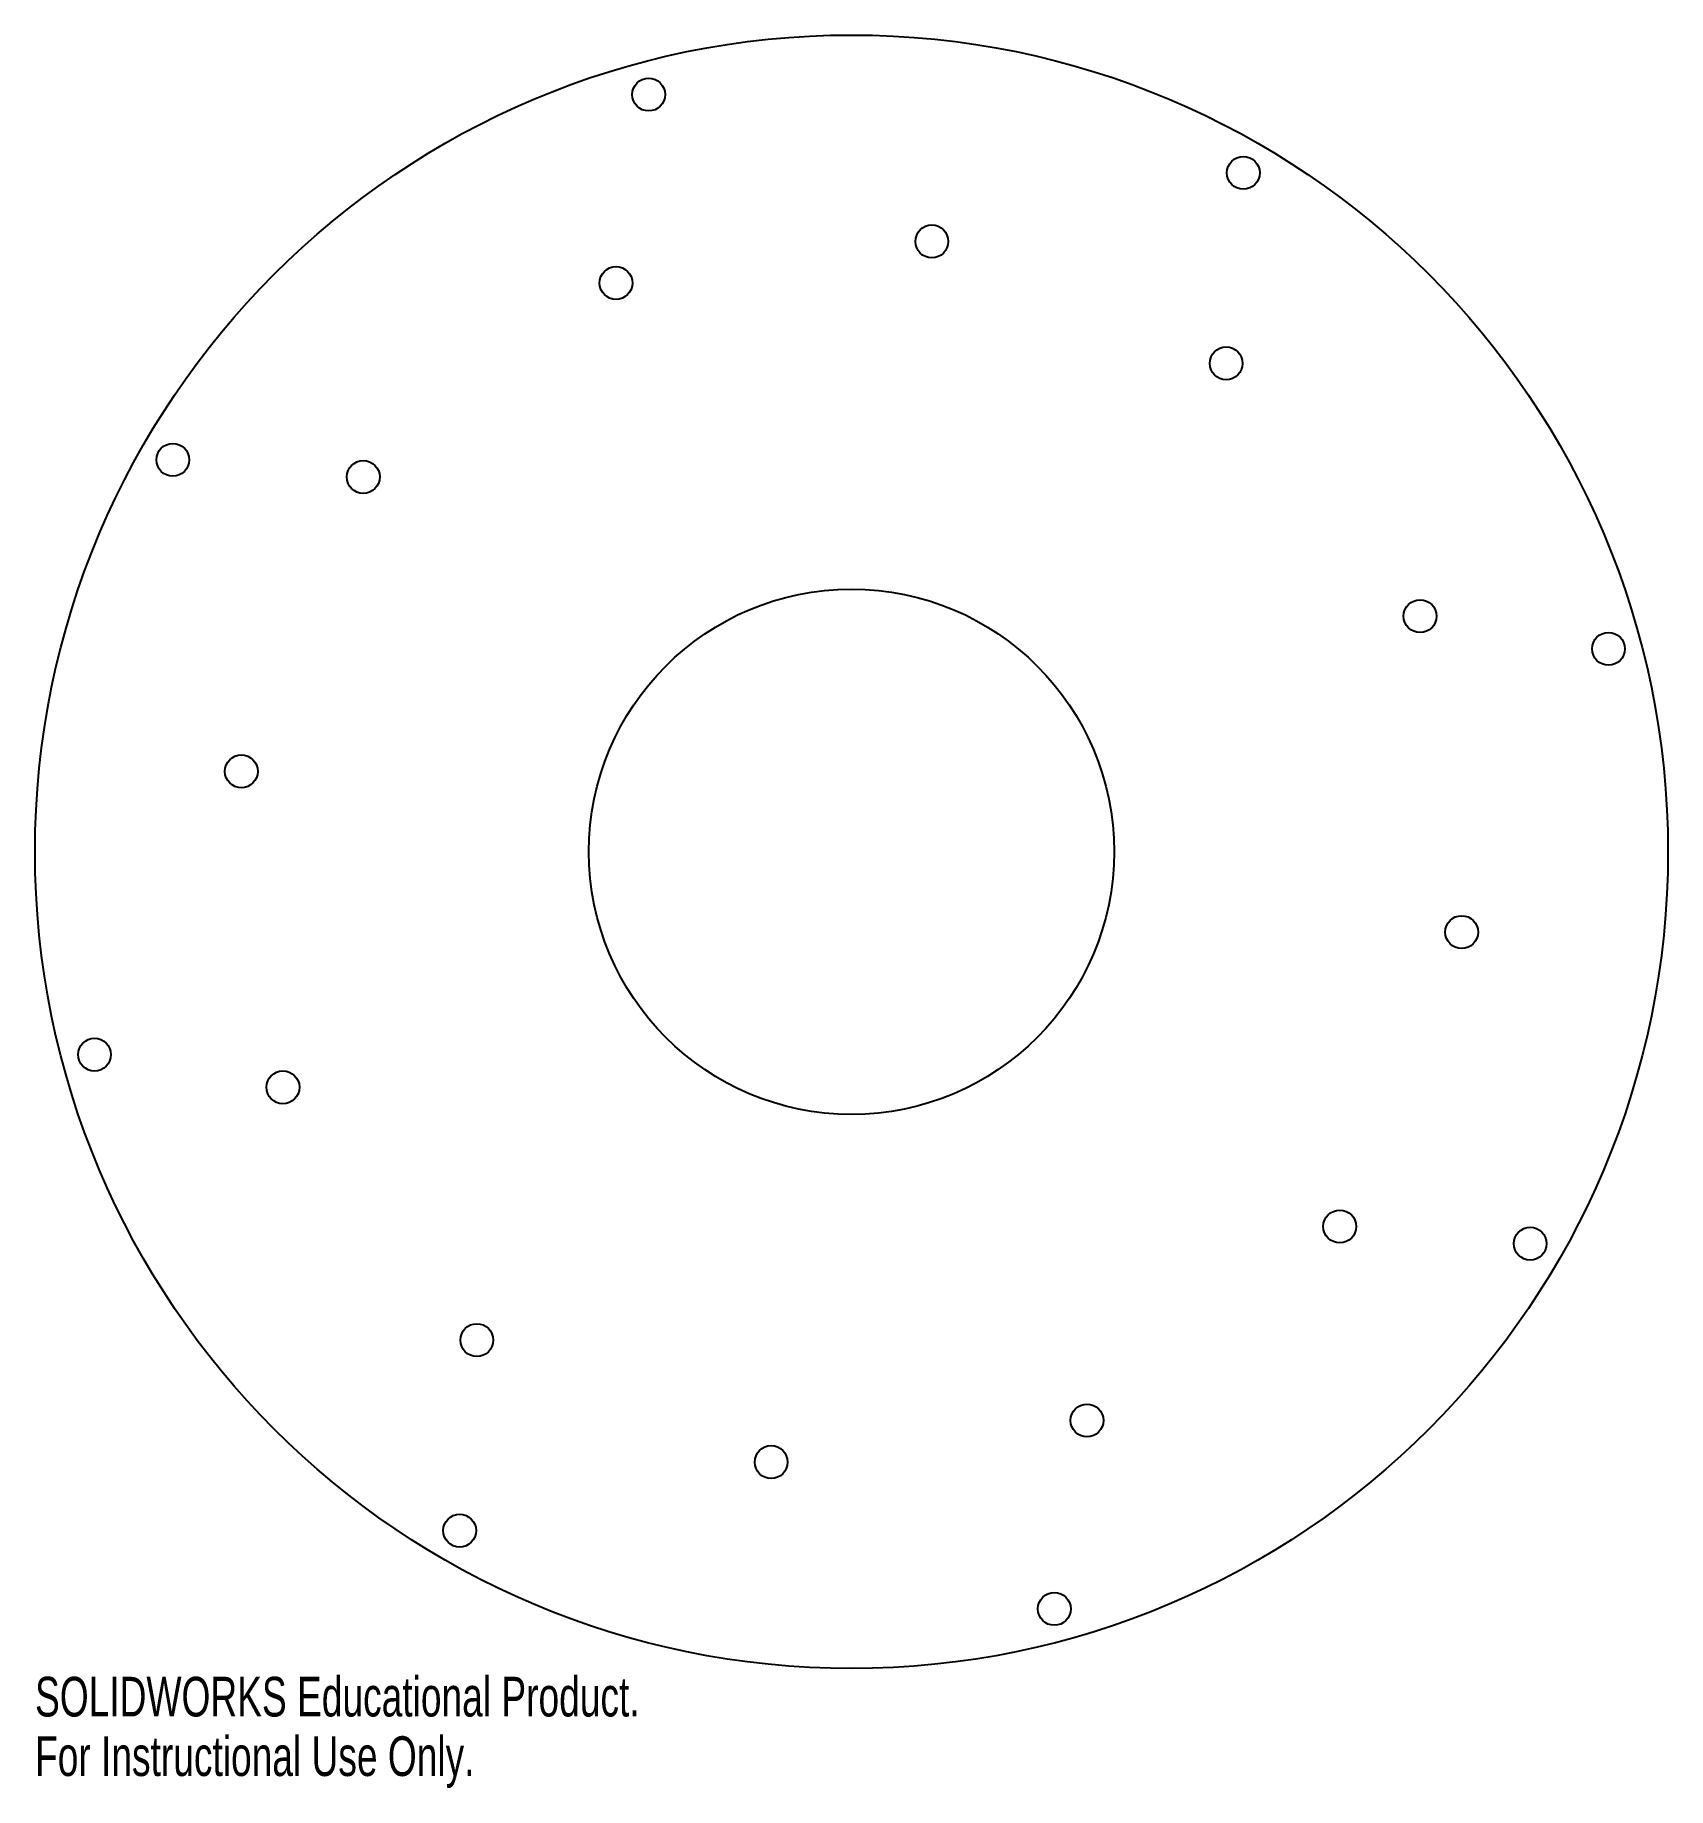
# Model space of a CAD drawing. Header units: millimetres. Extents: x -100 to 100, y -114 to 100.
import ezdxf

# ---------------------------------------------------------------- set-up
doc = ezdxf.new("R2010")
doc.units = ezdxf.units.MM
doc.styles.add('SLDTEXTSTYLE0', font='TXT', dxfattribs={"width": 0.7})

msp = doc.modelspace()

# ---------------------------------------------------------------- linework, layer by layer
at = {"color": 7, "linetype": 'Continuous', "lineweight": 25}
for centre, radius in [((0, 0), 99.5), ((-24.72, 92.25), 2), ((47.75, 82.71), 2), ((9.79, 74.36), 2), ((-28.7, 69.29), 2), ((45.66, 59.5), 2), ((-82.71, 47.75), 2), ((-59.5, 45.66), 2), ((0, 0), 32), ((69.29, 28.7), 2), ((92.25, 24.72), 2), ((-74.36, 9.79), 2), ((74.36, -9.79), 2), ((-92.25, -24.72), 2), ((-69.29, -28.7), 2), ((59.5, -45.66), 2), ((82.71, -47.75), 2), ((-45.66, -59.5), 2), ((28.7, -69.29), 2), ((-9.79, -74.36), 2), ((-47.75, -82.71), 2), ((24.72, -92.25), 2)]:
    msp.add_circle(centre, radius, dxfattribs=at)

# ---------------------------------------------------------------- texts
at = {"color": 7, "linetype": 'Continuous', "char_height": 4.8336, "attachment_point": 1, "style": 'SLDTEXTSTYLE0'}
for s, insert in [('SOLIDWORKS Educational Product.', (-99.5, -100.52)), ('For Instructional Use Only.', (-99.5, -107.77))]:
    msp.add_mtext(s, dxfattribs=dict(at, insert=insert))

doc.saveas('drawing.dxf')
